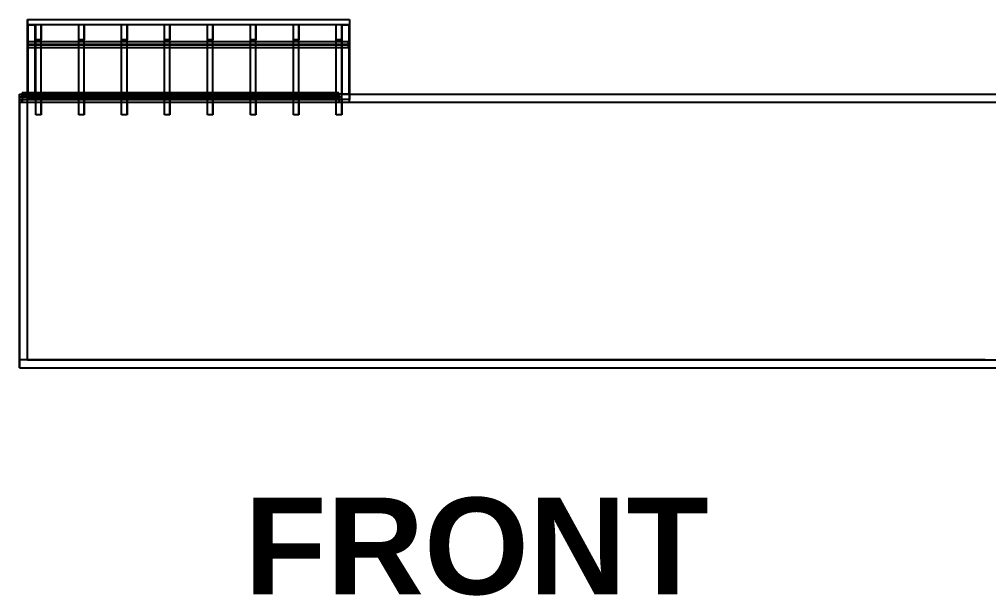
# Model space of a CAD drawing. Header units: inches. Extents: x -42 to 2630, y -351 to 441.
# Drawn here: x -42 to 319.3, y -350.7 to -135.8 of the extents above; entities that cross this region are included whole.
import ezdxf

# ---------------------------------------------------------------- set-up
doc = ezdxf.new("R2010")
doc.units = ezdxf.units.IN
doc.header["$LTSCALE"] = 48
doc.header["$MEASUREMENT"] = 0
doc.layers.get('Defpoints').update_dxf_attribs({"color": 255})
doc.layers.add('VMP-ROOF', color=72, linetype='Continuous')
doc.layers.add('VMP-WALL', color=72, linetype='Continuous')
doc.styles.add('TITLE', font='swissb.ttf')

msp = doc.modelspace()

# ---------------------------------------------------------------- linework, layer by layer
at = {"layer": 'VMP-ROOF', "extrusion": (-1, -4.89677e-18, 8.71321e-17)}
for p, q in [((-38.96, -135.84, 94.86), (-38.96, -137.75, 95.44)), ((-38.96, -163.73, 3), (-38.96, -135.84, 94.86)), ((-38.96, -165.65, 3.58), (-38.96, -137.75, 95.44)), ((-38.96, -163.73, 3), (-38.96, -165.65, 3.58))]:
    msp.add_line(p, q, dxfattribs=at)
at = {"layer": 'VMP-ROOF', "extrusion": (1.36586e-16, 0.290589, 0.956848)}
for p, q in [((-38.96, -135.84, 94.86), (81.04, -135.84, 94.86)), ((-38.96, -135.84, 94.86), (-38.96, -137.75, 95.44)), ((81.04, -135.84, 94.86), (81.04, -137.75, 95.44)), ((-38.96, -137.75, 95.44), (81.04, -137.75, 95.44))]:
    msp.add_line(p, q, dxfattribs=at)
at = {"layer": 'VMP-ROOF', "extrusion": (-3.00051e-17, 0.956848, -0.290589)}
for p, q in [((-38.96, -163.73, 3), (-38.96, -135.84, 94.86)), ((-38.96, -135.84, 94.86), (81.04, -135.84, 94.86)), ((81.04, -135.84, 94.86), (81.04, -163.73, 3)), ((81.04, -163.73, 3), (-38.96, -163.73, 3))]:
    msp.add_line(p, q, dxfattribs=at)
at = {"layer": 'VMP-ROOF', "extrusion": (1, 3.13582e-17, 0)}
for p, q in [((81.04, -135.84, 94.86), (81.04, -163.73, 3)), ((81.04, -135.84, 94.86), (81.04, -137.75, 95.44)), ((81.04, -137.75, 95.44), (81.04, -165.65, 3.58)), ((81.04, -163.73, 3), (81.04, -165.65, 3.58))]:
    msp.add_line(p, q, dxfattribs=at)
at = {"layer": 'VMP-ROOF', "extrusion": (3.00051e-17, -0.956848, 0.290589)}
for p, q in [((-38.96, -137.75, 95.44), (81.04, -137.75, 95.44)), ((-38.96, -165.65, 3.58), (-38.96, -137.75, 95.44)), ((81.04, -137.75, 95.44), (81.04, -165.65, 3.58)), ((81.04, -165.65, 3.58), (-38.96, -165.65, 3.58))]:
    msp.add_line(p, q, dxfattribs=at)
at = {"layer": 'VMP-ROOF', "extrusion": (-1, 5.49353e-18, 1.73973e-16)}
for p, q in [((-38.96, -137.75, 95.44), (-38.96, -163.73, 94.49)), ((-38.96, -138.67, 92.4), (-38.96, -137.75, 95.44)), ((-38.96, -138.67, 92.4), (-38.96, -163.62, 91.5)), ((-38.96, -163.73, 94.49), (-38.96, -163.62, 91.5))]:
    msp.add_line(p, q, dxfattribs=at)
at = {"layer": 'VMP-ROOF', "extrusion": (8.25962e-17, -0.036358, 0.999339)}
for p, q in [((-38.96, -137.75, 95.44), (-38.96, -163.73, 94.49)), ((-38.96, -137.75, 95.44), (-35.96, -137.75, 95.44)), ((-35.96, -137.75, 95.44), (-35.96, -163.73, 94.49)), ((-38.96, -163.73, 94.49), (-35.96, -163.73, 94.49))]:
    msp.add_line(p, q, dxfattribs=at)
at = {"layer": 'VMP-ROOF', "extrusion": (1.39258e-17, 0.956848, -0.290589)}
for p, q in [((-38.96, -138.67, 92.4), (-38.96, -137.75, 95.44)), ((-38.96, -137.75, 95.44), (-35.96, -137.75, 95.44)), ((-38.77, -137.81, 95.25), (-36.15, -137.81, 95.25)), ((-38.77, -138.61, 92.59), (-38.77, -137.81, 95.25))]:
    msp.add_line(p, q, dxfattribs=at)
at = {"layer": 'VMP-ROOF'}
for p, q in [((-38.96, -138.67, 92.4), (-38.96, -163.62, 91.5)), ((-38.77, -138.61, 92.59), (-38.77, -163.63, 91.68)), ((-36.15, -137.81, 95.25), (-36.15, -163.72, 94.31)), ((-35.96, -137.75, 95.44), (-35.96, -163.73, 94.49)), ((78.04, -137.75, 95.44), (78.04, -163.75, 95.44)), ((78.04, -137.75, 95.44), (78.04, -163.75, 95.44)), ((78.04, -137.75, 95.44), (81.04, -137.75, 95.44)), ((78.04, -137.75, 95.44), (78.04, -163.73, 94.41)), ((78.23, -137.81, 95.25), (78.23, -163.75, 95.25)), ((78.23, -137.81, 95.25), (78.23, -163.72, 94.22)), ((80.85, -138.61, 92.59), (80.85, -163.62, 91.6)), ((80.85, -138.73, 92.63), (80.85, -163.75, 92.63)), ((81.04, -137.75, 95.44), (81.04, -163.75, 95.44)), ((81.04, -138.67, 92.4), (81.04, -163.61, 91.41)), ((81.04, -138.79, 92.44), (81.04, -163.75, 92.44)), ((81.04, -163.73, 3), (-38.96, -163.73, 3)), ((81.04, -163.75, 95.44), (78.04, -163.75, 95.44)), ((81.04, -166.73, 3), (81.04, -163.73, 3)), ((-38.96, -166.81, 93), (-41.96, -166.81, 93))]:
    msp.add_line(p, q, dxfattribs=at)
at = {"layer": 'VMP-ROOF', "extrusion": (8.46537e-18, 0.036358, -0.999339)}
for p, q in [((-38.77, -137.81, 95.25), (-38.77, -163.72, 94.31)), ((-38.77, -137.81, 95.25), (-36.15, -137.81, 95.25)), ((-36.15, -137.81, 95.25), (-36.15, -163.72, 94.31)), ((-36.15, -163.72, 94.31), (-38.77, -163.72, 94.31))]:
    msp.add_line(p, q, dxfattribs=at)
at = {"layer": 'VMP-ROOF', "extrusion": (1, -1.21151e-17, 8.0302e-18)}
for p, q in [((-38.77, -137.81, 95.25), (-38.77, -163.72, 94.31)), ((-38.77, -138.61, 92.59), (-38.77, -137.81, 95.25)), ((-38.77, -138.61, 92.59), (-38.77, -163.63, 91.68)), ((-38.77, -163.72, 94.31), (-38.77, -163.63, 91.68))]:
    msp.add_line(p, q, dxfattribs=at)
at = {"layer": 'VMP-ROOF', "extrusion": (-1, 5.06334e-17, 2.60605e-16)}
for p, q in [((-35.84, -143.49, 97.18), (-35.84, -137.75, 95.44)), ((-35.84, -165.65, 3.58), (-35.84, -137.75, 95.44)), ((-19.84, -143.49, 97.18), (-19.84, -137.75, 95.44)), ((-19.84, -165.65, 3.58), (-19.84, -137.75, 95.44)), ((-3.84, -143.49, 97.18), (-3.84, -137.75, 95.44)), ((-3.84, -165.65, 3.58), (-3.84, -137.75, 95.44)), ((12.16, -143.49, 97.18), (12.16, -137.75, 95.44)), ((12.16, -165.65, 3.58), (12.16, -137.75, 95.44)), ((28.16, -143.49, 97.18), (28.16, -137.75, 95.44)), ((28.16, -165.65, 3.58), (28.16, -137.75, 95.44)), ((44.16, -143.49, 97.18), (44.16, -137.75, 95.44)), ((44.16, -165.65, 3.58), (44.16, -137.75, 95.44)), ((60.16, -143.49, 97.18), (60.16, -137.75, 95.44)), ((60.16, -165.65, 3.58), (60.16, -137.75, 95.44)), ((76.16, -143.49, 97.18), (76.16, -137.75, 95.44)), ((76.16, -165.65, 3.58), (76.16, -137.75, 95.44)), ((-35.84, -171.39, 5.32), (-35.84, -143.49, 97.18)), ((-19.84, -171.39, 5.32), (-19.84, -143.49, 97.18)), ((-3.84, -171.39, 5.32), (-3.84, -143.49, 97.18)), ((12.16, -171.39, 5.32), (12.16, -143.49, 97.18)), ((28.16, -171.39, 5.32), (28.16, -143.49, 97.18)), ((44.16, -171.39, 5.32), (44.16, -143.49, 97.18)), ((60.16, -171.39, 5.32), (60.16, -143.49, 97.18)), ((76.16, -171.39, 5.32), (76.16, -143.49, 97.18)), ((-35.84, -171.39, 5.32), (-35.84, -165.65, 3.58)), ((-19.84, -171.39, 5.32), (-19.84, -165.65, 3.58)), ((-3.84, -171.39, 5.32), (-3.84, -165.65, 3.58)), ((12.16, -171.39, 5.32), (12.16, -165.65, 3.58)), ((28.16, -171.39, 5.32), (28.16, -165.65, 3.58)), ((44.16, -171.39, 5.32), (44.16, -165.65, 3.58)), ((60.16, -171.39, 5.32), (60.16, -165.65, 3.58)), ((76.16, -171.39, 5.32), (76.16, -165.65, 3.58))]:
    msp.add_line(p, q, dxfattribs=at)
at = {"layer": 'VMP-ROOF', "extrusion": (1.32078e-16, 0.956848, -0.290589)}
for p, q in [((-35.84, -137.75, 95.44), (-33.84, -137.75, 95.44)), ((-35.84, -165.65, 3.58), (-35.84, -137.75, 95.44)), ((-33.84, -165.65, 3.58), (-33.84, -137.75, 95.44)), ((-19.84, -137.75, 95.44), (-17.84, -137.75, 95.44)), ((-19.84, -165.65, 3.58), (-19.84, -137.75, 95.44)), ((-17.84, -165.65, 3.58), (-17.84, -137.75, 95.44)), ((-3.84, -137.75, 95.44), (-1.84, -137.75, 95.44)), ((-3.84, -165.65, 3.58), (-3.84, -137.75, 95.44)), ((-1.84, -165.65, 3.58), (-1.84, -137.75, 95.44)), ((12.16, -137.75, 95.44), (14.16, -137.75, 95.44)), ((12.16, -165.65, 3.58), (12.16, -137.75, 95.44)), ((14.16, -165.65, 3.58), (14.16, -137.75, 95.44)), ((28.16, -137.75, 95.44), (30.16, -137.75, 95.44)), ((28.16, -165.65, 3.58), (28.16, -137.75, 95.44)), ((30.16, -165.65, 3.58), (30.16, -137.75, 95.44)), ((44.16, -137.75, 95.44), (46.16, -137.75, 95.44)), ((44.16, -165.65, 3.58), (44.16, -137.75, 95.44)), ((46.16, -165.65, 3.58), (46.16, -137.75, 95.44)), ((60.16, -137.75, 95.44), (62.16, -137.75, 95.44)), ((60.16, -165.65, 3.58), (60.16, -137.75, 95.44)), ((62.16, -165.65, 3.58), (62.16, -137.75, 95.44)), ((76.16, -137.75, 95.44), (78.16, -137.75, 95.44)), ((76.16, -165.65, 3.58), (76.16, -137.75, 95.44)), ((78.16, -165.65, 3.58), (78.16, -137.75, 95.44)), ((-35.84, -165.65, 3.58), (-33.84, -165.65, 3.58)), ((-19.84, -165.65, 3.58), (-17.84, -165.65, 3.58)), ((-3.84, -165.65, 3.58), (-1.84, -165.65, 3.58)), ((12.16, -165.65, 3.58), (14.16, -165.65, 3.58)), ((28.16, -165.65, 3.58), (30.16, -165.65, 3.58)), ((44.16, -165.65, 3.58), (46.16, -165.65, 3.58)), ((60.16, -165.65, 3.58), (62.16, -165.65, 3.58)), ((76.16, -165.65, 3.58), (78.16, -165.65, 3.58))]:
    msp.add_line(p, q, dxfattribs=at)
at = {"layer": 'VMP-ROOF', "extrusion": (2.64072e-16, 0.290589, 0.956848)}
for p, q in [((-35.84, -137.75, 95.44), (-33.84, -137.75, 95.44)), ((-35.84, -143.49, 97.18), (-35.84, -137.75, 95.44)), ((-33.84, -137.75, 95.44), (-33.84, -143.49, 97.18)), ((-19.84, -137.75, 95.44), (-17.84, -137.75, 95.44)), ((-19.84, -143.49, 97.18), (-19.84, -137.75, 95.44)), ((-17.84, -137.75, 95.44), (-17.84, -143.49, 97.18)), ((-3.84, -137.75, 95.44), (-1.84, -137.75, 95.44)), ((-3.84, -143.49, 97.18), (-3.84, -137.75, 95.44)), ((-1.84, -137.75, 95.44), (-1.84, -143.49, 97.18)), ((12.16, -137.75, 95.44), (14.16, -137.75, 95.44)), ((12.16, -143.49, 97.18), (12.16, -137.75, 95.44)), ((14.16, -137.75, 95.44), (14.16, -143.49, 97.18)), ((28.16, -137.75, 95.44), (30.16, -137.75, 95.44)), ((28.16, -143.49, 97.18), (28.16, -137.75, 95.44)), ((30.16, -137.75, 95.44), (30.16, -143.49, 97.18)), ((44.16, -137.75, 95.44), (46.16, -137.75, 95.44)), ((44.16, -143.49, 97.18), (44.16, -137.75, 95.44)), ((46.16, -137.75, 95.44), (46.16, -143.49, 97.18)), ((60.16, -137.75, 95.44), (62.16, -137.75, 95.44)), ((60.16, -143.49, 97.18), (60.16, -137.75, 95.44)), ((62.16, -137.75, 95.44), (62.16, -143.49, 97.18)), ((76.16, -137.75, 95.44), (78.16, -137.75, 95.44)), ((76.16, -143.49, 97.18), (76.16, -137.75, 95.44)), ((78.16, -137.75, 95.44), (78.16, -143.49, 97.18)), ((-33.84, -143.49, 97.18), (-35.84, -143.49, 97.18)), ((-17.84, -143.49, 97.18), (-19.84, -143.49, 97.18)), ((-1.84, -143.49, 97.18), (-3.84, -143.49, 97.18)), ((14.16, -143.49, 97.18), (12.16, -143.49, 97.18)), ((30.16, -143.49, 97.18), (28.16, -143.49, 97.18)), ((46.16, -143.49, 97.18), (44.16, -143.49, 97.18)), ((62.16, -143.49, 97.18), (60.16, -143.49, 97.18)), ((78.16, -143.49, 97.18), (76.16, -143.49, 97.18))]:
    msp.add_line(p, q, dxfattribs=at)
at = {"layer": 'VMP-ROOF', "extrusion": (1, -5.06334e-17, -2.60605e-16)}
for p, q in [((-33.84, -137.75, 95.44), (-33.84, -143.49, 97.18)), ((-33.84, -165.65, 3.58), (-33.84, -137.75, 95.44)), ((-17.84, -137.75, 95.44), (-17.84, -143.49, 97.18)), ((-17.84, -165.65, 3.58), (-17.84, -137.75, 95.44)), ((-1.84, -137.75, 95.44), (-1.84, -143.49, 97.18)), ((-1.84, -165.65, 3.58), (-1.84, -137.75, 95.44)), ((14.16, -137.75, 95.44), (14.16, -143.49, 97.18)), ((14.16, -165.65, 3.58), (14.16, -137.75, 95.44)), ((30.16, -137.75, 95.44), (30.16, -143.49, 97.18)), ((30.16, -165.65, 3.58), (30.16, -137.75, 95.44)), ((46.16, -137.75, 95.44), (46.16, -143.49, 97.18)), ((46.16, -165.65, 3.58), (46.16, -137.75, 95.44)), ((62.16, -137.75, 95.44), (62.16, -143.49, 97.18)), ((62.16, -165.65, 3.58), (62.16, -137.75, 95.44)), ((78.16, -137.75, 95.44), (78.16, -143.49, 97.18)), ((78.16, -165.65, 3.58), (78.16, -137.75, 95.44)), ((-33.84, -171.39, 5.32), (-33.84, -143.49, 97.18)), ((-17.84, -171.39, 5.32), (-17.84, -143.49, 97.18)), ((-1.84, -171.39, 5.32), (-1.84, -143.49, 97.18)), ((14.16, -171.39, 5.32), (14.16, -143.49, 97.18)), ((30.16, -171.39, 5.32), (30.16, -143.49, 97.18)), ((46.16, -171.39, 5.32), (46.16, -143.49, 97.18)), ((62.16, -171.39, 5.32), (62.16, -143.49, 97.18)), ((78.16, -171.39, 5.32), (78.16, -143.49, 97.18)), ((-33.84, -165.65, 3.58), (-33.84, -171.39, 5.32)), ((-17.84, -165.65, 3.58), (-17.84, -171.39, 5.32)), ((-1.84, -165.65, 3.58), (-1.84, -171.39, 5.32)), ((14.16, -165.65, 3.58), (14.16, -171.39, 5.32)), ((30.16, -165.65, 3.58), (30.16, -171.39, 5.32)), ((46.16, -165.65, 3.58), (46.16, -171.39, 5.32)), ((62.16, -165.65, 3.58), (62.16, -171.39, 5.32)), ((78.16, -165.65, 3.58), (78.16, -171.39, 5.32))]:
    msp.add_line(p, q, dxfattribs=at)
at = {"layer": 'VMP-ROOF', "extrusion": (-2.9891e-17, 0.944591, -0.328251)}
for p, q in [((78.04, -137.75, 95.44), (81.04, -137.75, 95.44)), ((78.23, -137.81, 95.25), (80.85, -137.81, 95.25)), ((80.85, -137.81, 95.25), (80.85, -138.73, 92.63)), ((81.04, -137.75, 95.44), (81.04, -138.79, 92.44))]:
    msp.add_line(p, q, dxfattribs=at)
at = {"layer": 'VMP-ROOF', "extrusion": (1.1995e-16, -0.039599, 0.999216)}
for p, q in [((78.04, -137.75, 95.44), (78.04, -163.73, 94.41)), ((78.04, -137.75, 95.44), (81.04, -137.75, 95.44)), ((81.04, -137.75, 95.44), (81.04, -163.73, 94.41)), ((81.04, -163.73, 94.41), (78.04, -163.73, 94.41))]:
    msp.add_line(p, q, dxfattribs=at)
at = {"layer": 'VMP-ROOF', "extrusion": (1.47244e-15, 0.956848, -0.290589)}
for p, q in [((78.04, -137.75, 95.44), (81.04, -137.75, 95.44)), ((78.23, -137.81, 95.25), (80.85, -137.81, 95.25)), ((80.85, -137.81, 95.25), (80.85, -138.61, 92.59)), ((81.04, -137.75, 95.44), (81.04, -138.67, 92.4))]:
    msp.add_line(p, q, dxfattribs=at)
at = {"layer": 'VMP-ROOF', "extrusion": (0, 0, -1)}
for p, q in [((78.23, -137.81, 95.25), (78.23, -163.75, 95.25)), ((78.23, -137.81, 95.25), (80.85, -137.81, 95.25)), ((80.85, -137.81, 95.25), (80.85, -163.75, 95.25)), ((-38.96, -166.81, 93), (-38.96, -163.73, 93)), ((-38.96, -163.73, 93), (81.04, -163.73, 93)), ((80.85, -163.75, 95.25), (78.23, -163.75, 95.25)), ((81.04, -166.73, 93), (81.04, -163.73, 93))]:
    msp.add_line(p, q, dxfattribs=at)
at = {"layer": 'VMP-ROOF', "extrusion": (6.21731e-17, 0.039599, -0.999216)}
for p, q in [((78.23, -137.81, 95.25), (78.23, -163.72, 94.22)), ((78.23, -137.81, 95.25), (80.85, -137.81, 95.25)), ((80.85, -137.81, 95.25), (80.85, -163.72, 94.22)), ((80.85, -163.72, 94.22), (78.23, -163.72, 94.22))]:
    msp.add_line(p, q, dxfattribs=at)
at = {"layer": 'VMP-ROOF', "extrusion": (-1, 0, 0)}
for p, q in [((80.85, -137.81, 95.25), (80.85, -163.75, 95.25)), ((80.85, -137.81, 95.25), (80.85, -138.73, 92.63)), ((80.85, -138.73, 92.63), (80.85, -163.75, 92.63)), ((-41.96, -163.73), (-41.96, -163.73, 96)), ((-40.96, -163.26, -1.02), (-40.96, -164.33, -35)), ((-40.96, -163.76, -1), (-40.96, -163.26, -1.02)), ((-40.96, -163.76, -1), (-40.96, -164.83, -34.98)), ((-40.96, -164.83, -34.98), (-40.96, -164.33, -35)), ((80.85, -163.75, 92.63), (80.85, -163.75, 95.25)), ((81.04, -166.73, 93), (81.04, -163.73, 93)), ((81.04, -163.73, 93), (81.04, -163.73, 3)), ((81.04, -166.73, 3), (81.04, -163.73, 3)), ((-41.96, -166.81, 93.01), (-41.96, -166.81, 93)), ((81.04, -166.73, 93), (81.04, -166.73, 3))]:
    msp.add_line(p, q, dxfattribs=at)
at = {"layer": 'VMP-ROOF', "extrusion": (-1, 1.57008e-15, 0)}
for p, q in [((80.85, -137.81, 95.25), (80.85, -163.72, 94.22)), ((80.85, -137.81, 95.25), (80.85, -138.61, 92.59)), ((80.85, -138.61, 92.59), (80.85, -163.62, 91.6)), ((80.85, -163.62, 91.6), (80.85, -163.72, 94.22))]:
    msp.add_line(p, q, dxfattribs=at)
at = {"layer": 'VMP-ROOF', "extrusion": (1, 0, -9.10616e-17)}
for p, q in [((81.04, -137.75, 95.44), (81.04, -138.79, 92.44)), ((81.04, -137.75, 95.44), (81.04, -163.75, 95.44)), ((81.04, -138.79, 92.44), (81.04, -163.75, 92.44)), ((81.04, -163.75, 95.44), (81.04, -163.75, 92.44))]:
    msp.add_line(p, q, dxfattribs=at)
at = {"layer": 'VMP-ROOF', "extrusion": (1, -1.56648e-15, -9.09902e-17)}
for p, q in [((81.04, -137.75, 95.44), (81.04, -138.67, 92.4)), ((81.04, -137.75, 95.44), (81.04, -163.73, 94.41)), ((81.04, -138.67, 92.4), (81.04, -163.61, 91.41)), ((81.04, -163.73, 94.41), (81.04, -163.61, 91.41))]:
    msp.add_line(p, q, dxfattribs=at)
at = {"layer": 'VMP-ROOF', "extrusion": (-1, 1.0788e-16, -1.34288e-16)}
for p, q in [((-38.96, -144.19, 94.88), (-38.96, -145.35, 91.05)), ((-38.96, -145.15, 95.17), (-38.96, -144.19, 94.88)), ((-38.96, -145.15, 95.17), (-38.96, -146.31, 91.34)), ((-38.96, -146.31, 91.34), (-38.96, -145.35, 91.05))]:
    msp.add_line(p, q, dxfattribs=at)
at = {"layer": 'VMP-ROOF', "extrusion": (-2.20463e-16, 0.290589, 0.956848)}
for p, q in [((80.67, -144.19, 94.88), (-38.96, -144.19, 94.88)), ((-38.96, -145.15, 95.17), (-38.96, -144.19, 94.88)), ((80.67, -145.15, 95.17), (80.67, -144.19, 94.88)), ((80.67, -145.15, 95.17), (-38.96, -145.15, 95.17))]:
    msp.add_line(p, q, dxfattribs=at)
at = {"layer": 'VMP-ROOF', "extrusion": (1.42247e-16, 0.956848, -0.290589)}
for p, q in [((-38.96, -144.19, 94.88), (-38.96, -145.35, 91.05)), ((80.67, -144.19, 94.88), (-38.96, -144.19, 94.88)), ((80.67, -145.35, 91.05), (80.67, -144.19, 94.88)), ((-38.96, -145.35, 91.05), (80.67, -145.35, 91.05))]:
    msp.add_line(p, q, dxfattribs=at)
at = {"layer": 'VMP-ROOF', "extrusion": (-4.05262e-16, -0.956848, 0.290589)}
for p, q in [((-33.84, -143.49, 97.18), (-35.84, -143.49, 97.18)), ((-35.84, -171.39, 5.32), (-35.84, -143.49, 97.18)), ((-33.84, -171.39, 5.32), (-33.84, -143.49, 97.18)), ((-17.84, -143.49, 97.18), (-19.84, -143.49, 97.18)), ((-19.84, -171.39, 5.32), (-19.84, -143.49, 97.18)), ((-17.84, -171.39, 5.32), (-17.84, -143.49, 97.18)), ((-1.84, -143.49, 97.18), (-3.84, -143.49, 97.18)), ((-3.84, -171.39, 5.32), (-3.84, -143.49, 97.18)), ((-1.84, -171.39, 5.32), (-1.84, -143.49, 97.18)), ((14.16, -143.49, 97.18), (12.16, -143.49, 97.18)), ((12.16, -171.39, 5.32), (12.16, -143.49, 97.18)), ((14.16, -171.39, 5.32), (14.16, -143.49, 97.18)), ((30.16, -143.49, 97.18), (28.16, -143.49, 97.18)), ((28.16, -171.39, 5.32), (28.16, -143.49, 97.18)), ((30.16, -171.39, 5.32), (30.16, -143.49, 97.18)), ((46.16, -143.49, 97.18), (44.16, -143.49, 97.18)), ((44.16, -171.39, 5.32), (44.16, -143.49, 97.18)), ((46.16, -171.39, 5.32), (46.16, -143.49, 97.18)), ((62.16, -143.49, 97.18), (60.16, -143.49, 97.18)), ((60.16, -171.39, 5.32), (60.16, -143.49, 97.18)), ((62.16, -171.39, 5.32), (62.16, -143.49, 97.18)), ((78.16, -143.49, 97.18), (76.16, -143.49, 97.18)), ((76.16, -171.39, 5.32), (76.16, -143.49, 97.18)), ((78.16, -171.39, 5.32), (78.16, -143.49, 97.18)), ((-33.84, -171.39, 5.32), (-35.84, -171.39, 5.32)), ((-17.84, -171.39, 5.32), (-19.84, -171.39, 5.32)), ((-1.84, -171.39, 5.32), (-3.84, -171.39, 5.32)), ((14.16, -171.39, 5.32), (12.16, -171.39, 5.32)), ((30.16, -171.39, 5.32), (28.16, -171.39, 5.32)), ((46.16, -171.39, 5.32), (44.16, -171.39, 5.32)), ((62.16, -171.39, 5.32), (60.16, -171.39, 5.32)), ((78.16, -171.39, 5.32), (76.16, -171.39, 5.32))]:
    msp.add_line(p, q, dxfattribs=at)
at = {"layer": 'VMP-ROOF', "extrusion": (1, -1.0788e-16, 1.34288e-16)}
for p, q in [((80.67, -145.35, 91.05), (80.67, -144.19, 94.88)), ((80.67, -145.15, 95.17), (80.67, -144.19, 94.88)), ((80.67, -146.31, 91.34), (80.67, -145.15, 95.17)), ((80.67, -146.31, 91.34), (80.67, -145.35, 91.05))]:
    msp.add_line(p, q, dxfattribs=at)
at = {"layer": 'VMP-ROOF', "extrusion": (-1.42247e-16, -0.956848, 0.290589)}
for p, q in [((-38.96, -145.15, 95.17), (-38.96, -146.31, 91.34)), ((80.67, -145.15, 95.17), (-38.96, -145.15, 95.17)), ((-38.96, -146.31, 91.34), (80.67, -146.31, 91.34)), ((80.67, -146.31, 91.34), (80.67, -145.15, 95.17))]:
    msp.add_line(p, q, dxfattribs=at)
at = {"layer": 'VMP-ROOF', "extrusion": (2.20463e-16, -0.290589, -0.956848)}
for p, q in [((-38.96, -145.35, 91.05), (80.67, -145.35, 91.05)), ((-38.96, -146.31, 91.34), (-38.96, -145.35, 91.05)), ((-38.96, -146.31, 91.34), (80.67, -146.31, 91.34)), ((80.67, -146.31, 91.34), (80.67, -145.35, 91.05))]:
    msp.add_line(p, q, dxfattribs=at)
at = {"layer": 'VMP-ROOF', "extrusion": (0, 1, 0)}
for p, q in [((-41.96, -163.73), (-41.96, -163.73, 96)), ((-38.96, -163.73, 3), (-38.96, -163.73, 93)), ((81.04, -163.73, 3), (-38.96, -163.73, 3)), ((-38.96, -163.73, 93), (81.04, -163.73, 93)), ((81.04, -163.73, 93), (81.04, -163.73, 3))]:
    msp.add_line(p, q, dxfattribs=at)
at = {"layer": 'VMP-ROOF', "extrusion": (-7.6332e-34, 0.999507, -0.031385)}
for p, q in [((-41.96, -164.86, -35.98), (-41.96, -163.73)), ((-41.96, -163.73), (78.04, -163.73)), ((78.04, -164.86, -35.98), (-41.96, -164.86, -35.98)), ((-40.96, -163.76, -1), (77.04, -163.76, -1)), ((-40.96, -164.83, -34.98), (-40.96, -163.76, -1)), ((77.04, -164.83, -34.98), (-40.96, -164.83, -34.98)), ((77.04, -163.76, -1), (77.04, -164.83, -34.98)), ((78.04, -163.73), (78.04, -164.86, -35.98))]:
    msp.add_line(p, q, dxfattribs=at)
at = {"layer": 'VMP-ROOF', "extrusion": (-1, -3.84359e-18, -1.22404e-16)}
for p, q in [((-41.96, -163.73), (-41.96, -165.73, 0.06)), ((-41.96, -164.86, -35.98), (-41.96, -163.73)), ((-41.96, -164.86, -35.98), (-41.96, -166.86, -35.92)), ((-41.96, -166.86, -35.92), (-41.96, -165.73, 0.06)), ((77.04, -163.76, -1), (77.04, -165.76, -0.94)), ((77.04, -163.76, -1), (77.04, -164.83, -34.98)), ((77.04, -164.83, -34.98), (77.04, -166.83, -34.92)), ((77.04, -165.76, -0.94), (77.04, -166.83, -34.92))]:
    msp.add_line(p, q, dxfattribs=at)
at = {"layer": 'VMP-ROOF', "extrusion": (-1.22465e-16, 0.031385, 0.999507)}
for p, q in [((-41.96, -163.73), (78.04, -163.73)), ((-41.96, -163.73), (-41.96, -165.73, 0.06)), ((-41.96, -165.73, 0.06), (78.04, -165.73, 0.06)), ((77.04, -164.83, -34.98), (-40.96, -164.83, -34.98)), ((-40.96, -164.83, -34.98), (-40.96, -166.83, -34.92)), ((77.04, -164.83, -34.98), (77.04, -166.83, -34.92)), ((78.04, -163.73), (78.04, -165.73, 0.06)), ((77.04, -166.83, -34.92), (-40.96, -166.83, -34.92))]:
    msp.add_line(p, q, dxfattribs=at)
at = {"layer": 'VMP-ROOF', "extrusion": (1.22465e-16, -0.031385, -0.999507)}
for p, q in [((-41.96, -164.86, -35.98), (-41.96, -166.86, -35.92)), ((78.04, -164.86, -35.98), (-41.96, -164.86, -35.98)), ((-40.96, -163.76, -1), (-40.96, -165.76, -0.94)), ((-40.96, -163.76, -1), (77.04, -163.76, -1)), ((-40.96, -165.76, -0.94), (77.04, -165.76, -0.94)), ((77.04, -163.76, -1), (77.04, -165.76, -0.94)), ((78.04, -164.86, -35.98), (78.04, -166.86, -35.92)), ((78.04, -166.86, -35.92), (-41.96, -166.86, -35.92))]:
    msp.add_line(p, q, dxfattribs=at)
at = {"layer": 'VMP-ROOF', "extrusion": (7.6332e-34, -0.999507, 0.031385)}
for p, q in [((-41.96, -165.73, 0.06), (78.04, -165.73, 0.06)), ((-41.96, -166.86, -35.92), (-41.96, -165.73, 0.06)), ((-40.96, -166.83, -34.92), (-40.96, -165.76, -0.94)), ((-40.96, -165.76, -0.94), (77.04, -165.76, -0.94)), ((77.04, -165.76, -0.94), (77.04, -166.83, -34.92)), ((78.04, -165.73, 0.06), (78.04, -166.86, -35.92)), ((78.04, -166.86, -35.92), (-41.96, -166.86, -35.92)), ((77.04, -166.83, -34.92), (-40.96, -166.83, -34.92))]:
    msp.add_line(p, q, dxfattribs=at)
at = {"layer": 'VMP-ROOF', "extrusion": (-1.29647e-16, 0.031385, 0.999507)}
for p, q in [((77.04, -163.26, -1.02), (-40.96, -163.26, -1.02)), ((-40.96, -163.76, -1), (-40.96, -163.26, -1.02)), ((77.04, -163.76, -1), (-40.96, -163.76, -1)), ((77.04, -163.76, -1), (77.04, -163.26, -1.02))]:
    msp.add_line(p, q, dxfattribs=at)
at = {"layer": 'VMP-ROOF', "extrusion": (0, 0.999507, -0.031385)}
for p, q in [((-40.96, -163.26, -1.02), (-40.96, -164.33, -35)), ((77.04, -163.26, -1.02), (-40.96, -163.26, -1.02)), ((-40.96, -164.33, -35), (77.04, -164.33, -35)), ((77.04, -164.33, -35), (77.04, -163.26, -1.02))]:
    msp.add_line(p, q, dxfattribs=at)
at = {"layer": 'VMP-ROOF', "extrusion": (1, 3.84359e-18, 1.22404e-16)}
for p, q in [((-40.96, -164.83, -34.98), (-40.96, -163.76, -1)), ((-40.96, -163.76, -1), (-40.96, -165.76, -0.94)), ((-40.96, -164.83, -34.98), (-40.96, -166.83, -34.92)), ((-40.96, -166.83, -34.92), (-40.96, -165.76, -0.94))]:
    msp.add_line(p, q, dxfattribs=at)
at = {"layer": 'VMP-ROOF', "extrusion": (0, -0.999507, 0.031385)}
for p, q in [((-40.96, -163.76, -1), (-40.96, -164.83, -34.98)), ((77.04, -163.76, -1), (-40.96, -163.76, -1)), ((-40.96, -164.83, -34.98), (77.04, -164.83, -34.98)), ((77.04, -164.83, -34.98), (77.04, -163.76, -1))]:
    msp.add_line(p, q, dxfattribs=at)
at = {"layer": 'VMP-ROOF', "extrusion": (9.2605e-17, -0.031385, -0.999507)}
for p, q in [((-40.96, -164.33, -35), (77.04, -164.33, -35)), ((-40.96, -164.83, -34.98), (-40.96, -164.33, -35)), ((-40.96, -164.83, -34.98), (77.04, -164.83, -34.98)), ((77.04, -164.83, -34.98), (77.04, -164.33, -35))]:
    msp.add_line(p, q, dxfattribs=at)
at = {"layer": 'VMP-ROOF', "extrusion": (-1.18151e-17, -0.999339, -0.036358)}
for p, q in [((-38.96, -163.73, 94.49), (-38.96, -163.62, 91.5)), ((-38.96, -163.73, 94.49), (-35.96, -163.73, 94.49)), ((-38.77, -163.72, 94.31), (-38.77, -163.63, 91.68)), ((-36.15, -163.72, 94.31), (-38.77, -163.72, 94.31))]:
    msp.add_line(p, q, dxfattribs=at)
at = {"layer": 'VMP-ROOF', "extrusion": (1, 0, 0)}
for p, q in [((-38.96, -163.73, 3), (-38.96, -163.73, 93)), ((-38.96, -166.81, 93), (-38.96, -163.73, 93)), ((77.04, -164.33, -35), (77.04, -163.26, -1.02)), ((77.04, -163.76, -1), (77.04, -163.26, -1.02)), ((77.04, -164.83, -34.98), (77.04, -163.76, -1)), ((77.04, -164.83, -34.98), (77.04, -164.33, -35))]:
    msp.add_line(p, q, dxfattribs=at)
at = {"layer": 'VMP-ROOF', "extrusion": (-2.09435e-16, -0.290589, -0.956848)}
for p, q in [((-38.96, -163.73, 3), (-38.96, -165.65, 3.58)), ((81.04, -163.73, 3), (-38.96, -163.73, 3)), ((81.04, -165.65, 3.58), (-38.96, -165.65, 3.58)), ((81.04, -163.73, 3), (81.04, -165.65, 3.58))]:
    msp.add_line(p, q, dxfattribs=at)
at = {"layer": 'VMP-ROOF', "extrusion": (-2.64072e-16, -0.290589, -0.956848)}
for p, q in [((-35.84, -171.39, 5.32), (-35.84, -165.65, 3.58)), ((-35.84, -165.65, 3.58), (-33.84, -165.65, 3.58)), ((-33.84, -165.65, 3.58), (-33.84, -171.39, 5.32)), ((-19.84, -171.39, 5.32), (-19.84, -165.65, 3.58)), ((-19.84, -165.65, 3.58), (-17.84, -165.65, 3.58)), ((-17.84, -165.65, 3.58), (-17.84, -171.39, 5.32)), ((-3.84, -171.39, 5.32), (-3.84, -165.65, 3.58)), ((-3.84, -165.65, 3.58), (-1.84, -165.65, 3.58)), ((-1.84, -165.65, 3.58), (-1.84, -171.39, 5.32)), ((12.16, -171.39, 5.32), (12.16, -165.65, 3.58)), ((12.16, -165.65, 3.58), (14.16, -165.65, 3.58)), ((14.16, -165.65, 3.58), (14.16, -171.39, 5.32)), ((28.16, -171.39, 5.32), (28.16, -165.65, 3.58)), ((28.16, -165.65, 3.58), (30.16, -165.65, 3.58)), ((30.16, -165.65, 3.58), (30.16, -171.39, 5.32)), ((44.16, -171.39, 5.32), (44.16, -165.65, 3.58)), ((44.16, -165.65, 3.58), (46.16, -165.65, 3.58)), ((46.16, -165.65, 3.58), (46.16, -171.39, 5.32)), ((60.16, -171.39, 5.32), (60.16, -165.65, 3.58)), ((60.16, -165.65, 3.58), (62.16, -165.65, 3.58)), ((62.16, -165.65, 3.58), (62.16, -171.39, 5.32)), ((76.16, -171.39, 5.32), (76.16, -165.65, 3.58)), ((76.16, -165.65, 3.58), (78.16, -165.65, 3.58)), ((78.16, -165.65, 3.58), (78.16, -171.39, 5.32)), ((-33.84, -171.39, 5.32), (-35.84, -171.39, 5.32)), ((-17.84, -171.39, 5.32), (-19.84, -171.39, 5.32)), ((-1.84, -171.39, 5.32), (-3.84, -171.39, 5.32)), ((14.16, -171.39, 5.32), (12.16, -171.39, 5.32)), ((30.16, -171.39, 5.32), (28.16, -171.39, 5.32)), ((46.16, -171.39, 5.32), (44.16, -171.39, 5.32)), ((62.16, -171.39, 5.32), (60.16, -171.39, 5.32)), ((78.16, -171.39, 5.32), (76.16, -171.39, 5.32))]:
    msp.add_line(p, q, dxfattribs=at)
at = {"layer": 'VMP-ROOF', "extrusion": (1, 1.14649e-17, 3.65116e-16)}
for p, q in [((78.04, -163.73), (78.04, -164.86, -35.98)), ((78.04, -163.73), (78.04, -165.73, 0.06)), ((78.04, -164.86, -35.98), (78.04, -166.86, -35.92)), ((78.04, -165.73, 0.06), (78.04, -166.86, -35.92))]:
    msp.add_line(p, q, dxfattribs=at)
at = {"layer": 'VMP-ROOF', "extrusion": (-1.56885e-15, -0.999216, -0.039599)}
for p, q in [((81.04, -163.73, 94.41), (78.04, -163.73, 94.41)), ((80.85, -163.72, 94.22), (78.23, -163.72, 94.22)), ((80.85, -163.62, 91.6), (80.85, -163.72, 94.22)), ((81.04, -163.73, 94.41), (81.04, -163.61, 91.41))]:
    msp.add_line(p, q, dxfattribs=at)
at = {"layer": 'VMP-ROOF', "extrusion": (0, -1, 0)}
for p, q in [((81.04, -163.75, 95.44), (78.04, -163.75, 95.44)), ((80.85, -163.75, 95.25), (78.23, -163.75, 95.25)), ((80.85, -163.75, 92.63), (80.85, -163.75, 95.25)), ((81.04, -163.75, 95.44), (81.04, -163.75, 92.44)), ((-41.96, -166.81, 93.01), (-41.96, -166.81, 93)), ((-38.96, -166.81, 93), (-41.96, -166.81, 93)), ((81.04, -166.73, 93), (81.04, -166.73, 3))]:
    msp.add_line(p, q, dxfattribs=at)
at = {"layer": 'VMP-ROOF'}
for points, knots in [([(-38.96, -138.67, 92.4), (-38.93, -138.67, 92.41), (-38.9, -138.67, 92.41), (-38.85, -138.66, 92.43), (-38.84, -138.66, 92.44), (-38.81, -138.65, 92.48), (-38.8, -138.64, 92.49), (-38.78, -138.63, 92.54), (-38.77, -138.62, 92.57), (-38.77, -138.61, 92.59)], [0, 0, 0, 0, 0.2219434, 0.2219434, 0.385676, 0.385676, 0.5536392, 0.5536392, 0.7700131, 0.7700131, 0.7700131, 0.7700131]), ([(-38.96, -138.67, 92.4), (-38.93, -138.67, 92.41), (-38.9, -138.67, 92.41), (-38.85, -138.66, 92.43), (-38.84, -138.66, 92.44), (-38.81, -138.65, 92.48), (-38.8, -138.64, 92.49), (-38.78, -138.63, 92.54), (-38.77, -138.62, 92.57), (-38.77, -138.61, 92.59)], [0, 0, 0, 0, 0.2219434, 0.2219434, 0.385676, 0.385676, 0.5536392, 0.5536392, 0.7700131, 0.7700131, 0.7700131, 0.7700131]), ([(-36.15, -137.81, 95.25), (-36.12, -137.81, 95.25), (-36.1, -137.8, 95.26), (-36.05, -137.8, 95.28), (-36.03, -137.79, 95.29), (-36, -137.78, 95.33), (-35.98, -137.78, 95.34), (-35.97, -137.76, 95.39), (-35.96, -137.76, 95.41), (-35.96, -137.75, 95.44)], [0, 0, 0, 0, 0.1954781, 0.1954781, 0.3791717, 0.3791717, 0.559417, 0.559417, 0.7591268, 0.7591268, 0.7591268, 0.7591268]), ([(-36.15, -137.81, 95.25), (-36.12, -137.81, 95.25), (-36.1, -137.8, 95.26), (-36.05, -137.8, 95.28), (-36.03, -137.79, 95.29), (-36, -137.78, 95.33), (-35.98, -137.78, 95.34), (-35.97, -137.76, 95.39), (-35.96, -137.76, 95.41), (-35.96, -137.75, 95.44)], [0, 0, 0, 0, 0.1954781, 0.1954781, 0.3791717, 0.3791717, 0.559417, 0.559417, 0.7591268, 0.7591268, 0.7591268, 0.7591268]), ([(78.04, -137.75, 95.44), (78.04, -137.76, 95.41), (78.05, -137.77, 95.38), (78.07, -137.78, 95.34), (78.08, -137.79, 95.32), (78.11, -137.8, 95.29), (78.13, -137.8, 95.28), (78.17, -137.81, 95.26), (78.2, -137.81, 95.25), (78.23, -137.81, 95.25)], [0, 0, 0, 0, 0.2159731, 0.2159731, 0.3836851, 0.3836851, 0.5476632, 0.5476632, 0.7703432, 0.7703432, 0.7703432, 0.7703432]), ([(78.04, -137.75, 95.44), (78.04, -137.76, 95.41), (78.05, -137.77, 95.38), (78.07, -137.78, 95.34), (78.08, -137.79, 95.32), (78.11, -137.8, 95.29), (78.13, -137.8, 95.28), (78.17, -137.81, 95.26), (78.2, -137.81, 95.25), (78.23, -137.81, 95.25)], [0, 0, 0, 0, 0.2159731, 0.2159731, 0.3836851, 0.3836851, 0.5476632, 0.5476632, 0.7703432, 0.7703432, 0.7703432, 0.7703432]), ([(78.04, -137.75, 95.44), (78.04, -137.76, 95.41), (78.05, -137.77, 95.38), (78.07, -137.78, 95.34), (78.08, -137.78, 95.32), (78.11, -137.79, 95.29), (78.13, -137.8, 95.28), (78.17, -137.8, 95.26), (78.2, -137.81, 95.25), (78.23, -137.81, 95.25)], [0, 0, 0, 0, 0.2159731, 0.2159731, 0.3836851, 0.3836851, 0.5476632, 0.5476632, 0.7703432, 0.7703432, 0.7703432, 0.7703432]), ([(78.04, -137.75, 95.44), (78.04, -137.76, 95.41), (78.05, -137.77, 95.38), (78.07, -137.78, 95.34), (78.08, -137.78, 95.32), (78.11, -137.79, 95.29), (78.13, -137.8, 95.28), (78.17, -137.8, 95.26), (78.2, -137.81, 95.25), (78.23, -137.81, 95.25)], [0, 0, 0, 0, 0.2159731, 0.2159731, 0.3836851, 0.3836851, 0.5476632, 0.5476632, 0.7703432, 0.7703432, 0.7703432, 0.7703432]), ([(80.85, -138.61, 92.59), (80.86, -138.62, 92.56), (80.87, -138.63, 92.54), (80.88, -138.64, 92.5), (80.9, -138.65, 92.48), (80.93, -138.66, 92.44), (80.94, -138.66, 92.43), (80.99, -138.67, 92.41), (81.02, -138.67, 92.4), (81.04, -138.67, 92.4)], [0, 0, 0, 0, 0.2022152, 0.2022152, 0.3767483, 0.3767483, 0.5544702, 0.5544702, 0.7595837, 0.7595837, 0.7595837, 0.7595837]), ([(80.85, -138.61, 92.59), (80.86, -138.62, 92.56), (80.87, -138.63, 92.54), (80.88, -138.64, 92.5), (80.9, -138.65, 92.48), (80.93, -138.66, 92.44), (80.94, -138.66, 92.43), (80.99, -138.67, 92.41), (81.02, -138.67, 92.4), (81.04, -138.67, 92.4)], [0, 0, 0, 0, 0.2022152, 0.2022152, 0.3767483, 0.3767483, 0.5544702, 0.5544702, 0.7595837, 0.7595837, 0.7595837, 0.7595837]), ([(80.85, -138.73, 92.63), (80.86, -138.73, 92.6), (80.87, -138.74, 92.58), (80.88, -138.76, 92.53), (80.9, -138.77, 92.51), (80.93, -138.78, 92.48), (80.94, -138.78, 92.47), (80.99, -138.79, 92.45), (81.02, -138.79, 92.44), (81.04, -138.79, 92.44)], [0, 0, 0, 0, 0.2022152, 0.2022152, 0.3767483, 0.3767483, 0.5544702, 0.5544702, 0.7595837, 0.7595837, 0.7595837, 0.7595837]), ([(80.85, -138.73, 92.63), (80.86, -138.73, 92.6), (80.87, -138.74, 92.58), (80.88, -138.76, 92.53), (80.9, -138.77, 92.51), (80.93, -138.78, 92.48), (80.94, -138.78, 92.47), (80.99, -138.79, 92.45), (81.02, -138.79, 92.44), (81.04, -138.79, 92.44)], [0, 0, 0, 0, 0.2022152, 0.2022152, 0.3767483, 0.3767483, 0.5544702, 0.5544702, 0.7595837, 0.7595837, 0.7595837, 0.7595837])]:
    msp.add_open_spline(points, degree=3, knots=knots, dxfattribs=at)
for points in [[(-38.77, -163.63, 91.68), (-38.79, -163.62, 91.51), (-38.96, -163.62, 91.5)], [(-38.77, -163.63, 91.68), (-38.79, -163.62, 91.51), (-38.96, -163.62, 91.5)], [(-35.96, -163.73, 94.49), (-35.97, -163.73, 94.33), (-36.15, -163.72, 94.31)], [(-35.96, -163.73, 94.49), (-35.97, -163.73, 94.33), (-36.15, -163.72, 94.31)], [(78.23, -163.72, 94.22), (78.06, -163.72, 94.24), (78.04, -163.73, 94.41)], [(78.23, -163.72, 94.22), (78.06, -163.72, 94.24), (78.04, -163.73, 94.41)], [(78.23, -163.75, 95.25), (78.06, -163.75, 95.27), (78.04, -163.75, 95.44)], [(78.23, -163.75, 95.25), (78.06, -163.75, 95.27), (78.04, -163.75, 95.44)], [(81.04, -163.61, 91.41), (80.88, -163.61, 91.43), (80.85, -163.62, 91.6)], [(81.04, -163.61, 91.41), (80.88, -163.61, 91.43), (80.85, -163.62, 91.6)], [(81.04, -163.75, 92.44), (80.88, -163.75, 92.45), (80.85, -163.75, 92.63)], [(81.04, -163.75, 92.44), (80.88, -163.75, 92.45), (80.85, -163.75, 92.63)]]:
    msp.add_open_spline(points, degree=2, dxfattribs=at)
at = {"layer": 'VMP-WALL', "extrusion": (0, 0, -1)}
for p, q in [((-41.96, -265.73), (-41.96, -163.73)), ((-41.96, -163.73), (438.04, -163.73)), ((-41.96, -262.73, 93.01), (-41.96, -166.81, 93.01)), ((438.04, -166.81, 93.01), (-41.96, -166.81, 93.01)), ((438.04, -166.81, 93), (-38.96, -166.81, 93)), ((81.04, -166.73, 93), (438.04, -166.73, 93)), ((318.04, -262.73, 93.01), (-41.96, -262.73, 93.01)), ((-41.96, -265.73), (438.04, -265.73))]:
    msp.add_line(p, q, dxfattribs=at)
at = {"layer": 'VMP-WALL'}
for p, q in [((-41.96, -163.73, 96), (438.04, -163.73, 96)), ((-41.96, -163.73, 96), (-41.96, -265.73, 96)), ((-38.96, -262.73, 3), (-38.96, -163.73, 3)), ((-41.96, -262.73, 93), (-41.96, -166.81, 93)), ((-38.96, -262.73, 93), (-38.96, -166.81, 93)), ((81.04, -166.73, 3), (438.04, -166.73, 3)), ((-38.96, -262.73, 93), (-41.96, -262.73, 93)), ((-38.96, -262.73, 3), (438.04, -262.73, 3)), ((-41.96, -265.73, 96), (438.04, -265.73, 96))]:
    msp.add_line(p, q, dxfattribs=at)
at = {"layer": 'VMP-WALL', "extrusion": (0, 1, 0)}
for p, q in [((-41.96, -163.73), (438.04, -163.73)), ((-41.96, -163.73, 96), (438.04, -163.73, 96)), ((-38.96, -262.73, 93), (-41.96, -262.73, 93)), ((-41.96, -262.73, 93.01), (-41.96, -262.73, 93)), ((318.04, -262.73, 93.01), (-41.96, -262.73, 93.01)), ((-38.96, -262.73, 3), (-38.96, -262.73, 93)), ((-38.96, -262.73, 3), (438.04, -262.73, 3))]:
    msp.add_line(p, q, dxfattribs=at)
at = {"layer": 'VMP-WALL', "extrusion": (-1, 0, 0)}
for p, q in [((-41.96, -265.73), (-41.96, -163.73)), ((-41.96, -163.73, 96), (-41.96, -265.73, 96)), ((-41.96, -262.73, 93), (-41.96, -166.81, 93)), ((-41.96, -262.73, 93.01), (-41.96, -166.81, 93.01)), ((-41.96, -262.73, 93.01), (-41.96, -262.73, 93)), ((-41.96, -265.73, 96), (-41.96, -265.73))]:
    msp.add_line(p, q, dxfattribs=at)
at = {"layer": 'VMP-WALL', "extrusion": (1, 0, 0)}
for p, q in [((-38.96, -262.73, 3), (-38.96, -163.73, 3)), ((-38.96, -262.73, 93), (-38.96, -166.81, 93)), ((-38.96, -262.73, 3), (-38.96, -262.73, 93))]:
    msp.add_line(p, q, dxfattribs=at)
at = {"layer": 'VMP-WALL', "extrusion": (0, -1, 0)}
for p, q in [((438.04, -166.81, 93.01), (-41.96, -166.81, 93.01)), ((438.04, -166.81, 93), (-38.96, -166.81, 93)), ((81.04, -166.73, 93), (438.04, -166.73, 93)), ((81.04, -166.73, 3), (438.04, -166.73, 3)), ((-41.96, -265.73, 96), (438.04, -265.73, 96)), ((-41.96, -265.73, 96), (-41.96, -265.73)), ((-41.96, -265.73), (438.04, -265.73))]:
    msp.add_line(p, q, dxfattribs=at)

# ---------------------------------------------------------------- texts
at = {"layer": 'Defpoints', "insert": (41.81, -314.14), "char_height": 36, "attachment_point": 1, "style": 'TITLE'}
msp.add_mtext_dynamic_manual_height_columns('FRONT', width=556.7773, gutter_width=500, heights=[0], dxfattribs=at)

doc.saveas('drawing.dxf')
